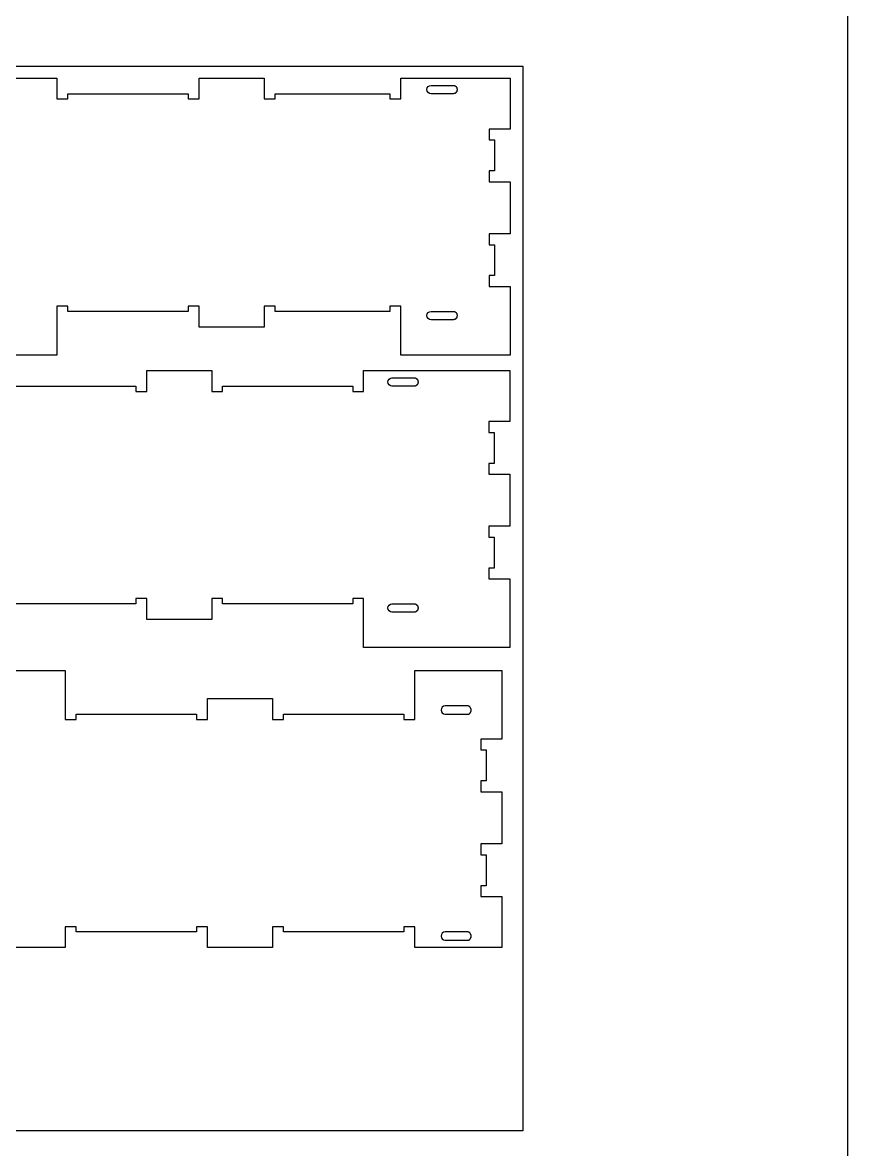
# Model space of a CAD drawing. Extents: x 2032 to 5216, y -27186 to -19593.
# Drawn here: x 4271 to 5216, y -24178 to -22887 of the extents above; entities that cross this region are included whole.
import ezdxf

# ---------------------------------------------------------------- set-up
doc = ezdxf.new("R2010")
doc.units = 0
for name, color, linetype in [('0_SHEET_SPRUCEPLY_2440X122', 1, 'CONTINUOUS'), ('3_ANYTOOL_CUTTHROUGH_INSID', 4, 'CONTINUOUS'), ('4_ANYTOOL_CUTTHROUGH_OUTSI', 5, 'CONTINUOUS'), ('DONOTCUT', 18, 'CONTINUOUS')]:
    doc.layers.add(name, color=color, linetype=linetype)

msp = doc.modelspace()

# ---------------------------------------------------------------- linework, layer by layer
at = {"layer": '0_SHEET_SPRUCEPLY_2440X122'}
msp.add_lwpolyline([(4843.9, -22936.7), (4843.9, -24156.7), (2403.9, -24156.7), (2403.9, -22936.7)], close=True, dxfattribs=at)
at = {"layer": '3_ANYTOOL_CUTTHROUGH_INSID', "color": 4}
for points in [[(4738.7, -22958.8), (4764.4, -22958.8), (4764.5, -22958.8), (4764.6, -22958.8), (4764.7, -22958.8), (4764.8, -22958.8), (4764.9, -22958.8), (4765, -22958.8), (4765.1, -22958.8), (4765.2, -22958.9), (4765.3, -22958.9), (4765.4, -22958.9), (4765.5, -22958.9), (4765.6, -22959), (4765.7, -22959), (4765.8, -22959.1), (4765.9, -22959.1), (4766, -22959.1), (4766.1, -22959.2), (4766.2, -22959.2), (4766.2, -22959.3), (4766.3, -22959.3), (4766.4, -22959.4), (4766.5, -22959.5), (4766.6, -22959.5), (4766.7, -22959.6), (4766.8, -22959.7), (4766.9, -22959.7), (4766.9, -22959.8), (4767, -22959.9), (4767.1, -22960), (4767.2, -22960.1), (4767.2, -22960.1), (4767.3, -22960.2), (4767.4, -22960.3), (4767.5, -22960.4), (4767.5, -22960.5), (4767.6, -22960.6), (4767.6, -22960.7), (4767.7, -22960.8), (4767.8, -22960.9), (4767.8, -22961), (4767.9, -22961.1), (4767.9, -22961.2), (4768, -22961.3), (4768, -22961.4), (4768.1, -22961.5), (4768.1, -22961.6), (4768.1, -22961.7), (4768.2, -22961.8), (4768.2, -22961.9), (4768.2, -22962), (4768.3, -22962.1), (4768.3, -22962.2), (4768.3, -22962.4), (4768.3, -22962.5), (4768.3, -22962.6), (4768.4, -22962.7), (4768.4, -22962.8), (4768.4, -22962.9), (4768.4, -22963), (4768.4, -22963.1), (4768.4, -22963.2), (4768.4, -22963.3), (4768.4, -22963.4), (4768.4, -22963.5), (4768.4, -22963.6), (4768.4, -22963.7), (4768.4, -22963.9), (4768.4, -22964), (4768.4, -22964.1), (4768.4, -22964.2), (4768.4, -22964.3), (4768.4, -22964.4), (4768.3, -22964.5), (4768.3, -22964.6), (4768.3, -22964.7), (4768.3, -22964.8), (4768.3, -22964.9), (4768.2, -22965), (4768.2, -22965.1), (4768.2, -22965.3), (4768.1, -22965.4), (4768.1, -22965.5), (4768.1, -22965.6), (4768, -22965.7), (4768, -22965.8), (4767.9, -22965.9), (4767.9, -22966), (4767.8, -22966.1), (4767.8, -22966.2), (4767.7, -22966.3), (4767.6, -22966.4), (4767.6, -22966.5), (4767.5, -22966.6), (4767.5, -22966.7), (4767.4, -22966.8), (4767.3, -22966.8), (4767.2, -22966.9), (4767.2, -22967), (4767.1, -22967.1), (4767, -22967.2), (4766.9, -22967.3), (4766.9, -22967.3), (4766.8, -22967.4), (4766.7, -22967.5), (4766.6, -22967.5), (4766.5, -22967.6), (4766.4, -22967.7), (4766.3, -22967.7), (4766.2, -22967.8), (4766.2, -22967.8), (4766.1, -22967.9), (4766, -22967.9), (4765.9, -22968), (4765.8, -22968), (4765.7, -22968.1), (4765.6, -22968.1), (4765.5, -22968.1), (4765.4, -22968.1), (4765.3, -22968.2), (4765.2, -22968.2), (4765.1, -22968.2), (4765, -22968.2), (4764.9, -22968.2), (4764.8, -22968.3), (4764.7, -22968.3), (4764.6, -22968.3), (4764.5, -22968.3), (4764.4, -22968.3), (4738.7, -22968.3, -1)], [(4738.7, -23227.3, -1), (4738.7, -23217.8), (4764.4, -23217.8), (4764.5, -23217.8), (4764.6, -23217.8), (4764.7, -23217.8), (4764.8, -23217.8), (4764.9, -23217.8), (4765, -23217.8), (4765.1, -23217.8), (4765.2, -23217.9), (4765.3, -23217.9), (4765.4, -23217.9), (4765.5, -23217.9), (4765.6, -23218), (4765.7, -23218), (4765.8, -23218.1), (4765.9, -23218.1), (4766, -23218.1), (4766.1, -23218.2), (4766.2, -23218.2), (4766.2, -23218.3), (4766.3, -23218.3), (4766.4, -23218.4), (4766.5, -23218.5), (4766.6, -23218.5), (4766.7, -23218.6), (4766.8, -23218.7), (4766.9, -23218.7), (4766.9, -23218.8), (4767, -23218.9), (4767.1, -23219), (4767.2, -23219.1), (4767.2, -23219.1), (4767.3, -23219.2), (4767.4, -23219.3), (4767.5, -23219.4), (4767.5, -23219.5), (4767.6, -23219.6), (4767.6, -23219.7), (4767.7, -23219.8), (4767.8, -23219.9), (4767.8, -23220), (4767.9, -23220.1), (4767.9, -23220.2), (4768, -23220.3), (4768, -23220.4), (4768.1, -23220.5), (4768.1, -23220.6), (4768.1, -23220.7), (4768.2, -23220.8), (4768.2, -23220.9), (4768.2, -23221), (4768.3, -23221.1), (4768.3, -23221.2), (4768.3, -23221.4), (4768.3, -23221.5), (4768.3, -23221.6), (4768.4, -23221.7), (4768.4, -23221.8), (4768.4, -23221.9), (4768.4, -23222), (4768.4, -23222.1), (4768.4, -23222.2), (4768.4, -23222.3), (4768.4, -23222.4), (4768.4, -23222.5), (4768.4, -23222.6), (4768.4, -23222.7), (4768.4, -23222.9), (4768.4, -23223), (4768.4, -23223.1), (4768.4, -23223.2), (4768.4, -23223.3), (4768.4, -23223.4), (4768.3, -23223.5), (4768.3, -23223.6), (4768.3, -23223.7), (4768.3, -23223.8), (4768.3, -23223.9), (4768.2, -23224), (4768.2, -23224.1), (4768.2, -23224.3), (4768.1, -23224.4), (4768.1, -23224.5), (4768.1, -23224.6), (4768, -23224.7), (4768, -23224.8), (4767.9, -23224.9), (4767.9, -23225), (4767.8, -23225.1), (4767.8, -23225.2), (4767.7, -23225.3), (4767.6, -23225.4), (4767.6, -23225.5), (4767.5, -23225.6), (4767.5, -23225.7), (4767.4, -23225.8), (4767.3, -23225.8), (4767.2, -23225.9), (4767.2, -23226), (4767.1, -23226.1), (4767, -23226.2), (4766.9, -23226.3), (4766.9, -23226.3), (4766.8, -23226.4), (4766.7, -23226.5), (4766.6, -23226.5), (4766.5, -23226.6), (4766.4, -23226.7), (4766.3, -23226.7), (4766.2, -23226.8), (4766.2, -23226.8), (4766.1, -23226.9), (4766, -23226.9), (4765.9, -23227), (4765.8, -23227), (4765.7, -23227.1), (4765.6, -23227.1), (4765.5, -23227.1), (4765.4, -23227.1), (4765.3, -23227.2), (4765.2, -23227.2), (4765.1, -23227.2), (4765, -23227.2), (4764.9, -23227.2), (4764.8, -23227.3), (4764.7, -23227.3), (4764.6, -23227.3), (4764.5, -23227.3), (4764.4, -23227.3)], [(4693.9, -23293.9), (4719.7, -23293.9), (4719.8, -23293.9), (4719.9, -23293.9), (4720, -23293.9), (4720.1, -23293.9), (4720.2, -23293.9), (4720.3, -23294), (4720.4, -23294), (4720.5, -23294), (4720.6, -23294), (4720.7, -23294), (4720.8, -23294.1), (4720.9, -23294.1), (4721, -23294.1), (4721, -23294.2), (4721.1, -23294.2), (4721.2, -23294.3), (4721.3, -23294.3), (4721.4, -23294.4), (4721.5, -23294.4), (4721.6, -23294.5), (4721.7, -23294.5), (4721.8, -23294.6), (4721.9, -23294.6), (4722, -23294.7), (4722, -23294.8), (4722.1, -23294.9), (4722.2, -23294.9), (4722.3, -23295), (4722.4, -23295.1), (4722.4, -23295.2), (4722.5, -23295.3), (4722.6, -23295.3), (4722.7, -23295.4), (4722.7, -23295.5), (4722.8, -23295.6), (4722.9, -23295.7), (4722.9, -23295.8), (4723, -23295.9), (4723, -23296), (4723.1, -23296.1), (4723.1, -23296.2), (4723.2, -23296.3), (4723.2, -23296.4), (4723.3, -23296.5), (4723.3, -23296.6), (4723.4, -23296.7), (4723.4, -23296.8), (4723.4, -23296.9), (4723.5, -23297), (4723.5, -23297.1), (4723.5, -23297.3), (4723.6, -23297.4), (4723.6, -23297.5), (4723.6, -23297.6), (4723.6, -23297.7), (4723.6, -23297.8), (4723.6, -23297.9), (4723.7, -23298), (4723.7, -23298.1), (4723.7, -23298.2), (4723.7, -23298.3), (4723.7, -23298.4), (4723.7, -23298.5), (4723.7, -23298.7), (4723.7, -23298.8), (4723.7, -23298.9), (4723.7, -23299), (4723.7, -23299.1), (4723.7, -23299.2), (4723.7, -23299.3), (4723.6, -23299.4), (4723.6, -23299.5), (4723.6, -23299.6), (4723.6, -23299.7), (4723.6, -23299.8), (4723.6, -23299.9), (4723.5, -23300), (4723.5, -23300.2), (4723.5, -23300.3), (4723.4, -23300.4), (4723.4, -23300.5), (4723.4, -23300.6), (4723.3, -23300.7), (4723.3, -23300.8), (4723.2, -23300.9), (4723.2, -23301), (4723.1, -23301.1), (4723.1, -23301.2), (4723, -23301.3), (4723, -23301.4), (4722.9, -23301.5), (4722.9, -23301.6), (4722.8, -23301.7), (4722.7, -23301.8), (4722.7, -23301.9), (4722.6, -23302), (4722.5, -23302.1), (4722.4, -23302.1), (4722.4, -23302.2), (4722.3, -23302.3), (4722.2, -23302.4), (4722.1, -23302.4), (4722, -23302.5), (4722, -23302.6), (4721.9, -23302.7), (4721.8, -23302.7), (4721.7, -23302.8), (4721.6, -23302.8), (4721.5, -23302.9), (4721.4, -23303), (4721.3, -23303), (4721.2, -23303), (4721.1, -23303.1), (4721, -23303.1), (4721, -23303.2), (4720.9, -23303.2), (4720.8, -23303.2), (4720.7, -23303.3), (4720.6, -23303.3), (4720.5, -23303.3), (4720.4, -23303.3), (4720.3, -23303.4), (4720.2, -23303.4), (4720.1, -23303.4), (4720, -23303.4), (4719.9, -23303.4), (4719.8, -23303.4), (4719.7, -23303.4), (4693.9, -23303.4, -1)], [(4693.9, -23562.4, -1), (4693.9, -23552.9), (4719.7, -23552.9), (4719.8, -23552.9), (4719.9, -23552.9), (4720, -23552.9), (4720.1, -23552.9), (4720.2, -23552.9), (4720.3, -23553), (4720.4, -23553), (4720.5, -23553), (4720.6, -23553), (4720.7, -23553), (4720.8, -23553.1), (4720.9, -23553.1), (4721, -23553.1), (4721, -23553.2), (4721.1, -23553.2), (4721.2, -23553.3), (4721.3, -23553.3), (4721.4, -23553.4), (4721.5, -23553.4), (4721.6, -23553.5), (4721.7, -23553.5), (4721.8, -23553.6), (4721.9, -23553.6), (4722, -23553.7), (4722, -23553.8), (4722.1, -23553.9), (4722.2, -23553.9), (4722.3, -23554), (4722.4, -23554.1), (4722.4, -23554.2), (4722.5, -23554.3), (4722.6, -23554.3), (4722.7, -23554.4), (4722.7, -23554.5), (4722.8, -23554.6), (4722.9, -23554.7), (4722.9, -23554.8), (4723, -23554.9), (4723, -23555), (4723.1, -23555.1), (4723.1, -23555.2), (4723.2, -23555.3), (4723.2, -23555.4), (4723.3, -23555.5), (4723.3, -23555.6), (4723.4, -23555.7), (4723.4, -23555.8), (4723.4, -23555.9), (4723.5, -23556), (4723.5, -23556.1), (4723.5, -23556.3), (4723.6, -23556.4), (4723.6, -23556.5), (4723.6, -23556.6), (4723.6, -23556.7), (4723.6, -23556.8), (4723.6, -23556.9), (4723.7, -23557), (4723.7, -23557.1), (4723.7, -23557.2), (4723.7, -23557.3), (4723.7, -23557.4), (4723.7, -23557.5), (4723.7, -23557.7), (4723.7, -23557.8), (4723.7, -23557.9), (4723.7, -23558), (4723.7, -23558.1), (4723.7, -23558.2), (4723.7, -23558.3), (4723.6, -23558.4), (4723.6, -23558.5), (4723.6, -23558.6), (4723.6, -23558.7), (4723.6, -23558.8), (4723.6, -23558.9), (4723.5, -23559), (4723.5, -23559.2), (4723.5, -23559.3), (4723.4, -23559.4), (4723.4, -23559.5), (4723.4, -23559.6), (4723.3, -23559.7), (4723.3, -23559.8), (4723.2, -23559.9), (4723.2, -23560), (4723.1, -23560.1), (4723.1, -23560.2), (4723, -23560.3), (4723, -23560.4), (4722.9, -23560.5), (4722.9, -23560.6), (4722.8, -23560.7), (4722.7, -23560.8), (4722.7, -23560.9), (4722.6, -23561), (4722.5, -23561.1), (4722.4, -23561.1), (4722.4, -23561.2), (4722.3, -23561.3), (4722.2, -23561.4), (4722.1, -23561.4), (4722, -23561.5), (4722, -23561.6), (4721.9, -23561.7), (4721.8, -23561.7), (4721.7, -23561.8), (4721.6, -23561.8), (4721.5, -23561.9), (4721.4, -23562), (4721.3, -23562), (4721.2, -23562), (4721.1, -23562.1), (4721, -23562.1), (4721, -23562.2), (4720.9, -23562.2), (4720.8, -23562.2), (4720.7, -23562.3), (4720.6, -23562.3), (4720.5, -23562.3), (4720.4, -23562.3), (4720.3, -23562.4), (4720.2, -23562.4), (4720.1, -23562.4), (4720, -23562.4), (4719.9, -23562.4), (4719.8, -23562.4), (4719.7, -23562.4)], [(4754.8, -23669.9, 1), (4754.8, -23679.4), (4780.5, -23679.4), (4780.6, -23679.4), (4780.7, -23679.4), (4780.8, -23679.4), (4780.9, -23679.4), (4781, -23679.4), (4781.1, -23679.4), (4781.2, -23679.3), (4781.3, -23679.3), (4781.4, -23679.3), (4781.5, -23679.3), (4781.6, -23679.2), (4781.7, -23679.2), (4781.8, -23679.2), (4781.9, -23679.1), (4782, -23679.1), (4782.1, -23679.1), (4782.2, -23679), (4782.3, -23679), (4782.4, -23678.9), (4782.5, -23678.9), (4782.6, -23678.8), (4782.6, -23678.7), (4782.7, -23678.7), (4782.8, -23678.6), (4782.9, -23678.5), (4783, -23678.5), (4783.1, -23678.4), (4783.1, -23678.3), (4783.2, -23678.2), (4783.3, -23678.1), (4783.4, -23678.1), (4783.4, -23678), (4783.5, -23677.9), (4783.6, -23677.8), (4783.6, -23677.7), (4783.7, -23677.6), (4783.8, -23677.5), (4783.8, -23677.4), (4783.9, -23677.3), (4783.9, -23677.2), (4784, -23677.1), (4784, -23677), (4784.1, -23676.9), (4784.1, -23676.8), (4784.2, -23676.7), (4784.2, -23676.6), (4784.3, -23676.5), (4784.3, -23676.4), (4784.3, -23676.3), (4784.4, -23676.2), (4784.4, -23676.1), (4784.4, -23676), (4784.4, -23675.8), (4784.5, -23675.7), (4784.5, -23675.6), (4784.5, -23675.5), (4784.5, -23675.4), (4784.5, -23675.3), (4784.5, -23675.2), (4784.5, -23675.1), (4784.5, -23675), (4784.5, -23674.9), (4784.5, -23674.8), (4784.5, -23674.7), (4784.5, -23674.6), (4784.5, -23674.5), (4784.5, -23674.3), (4784.5, -23674.2), (4784.5, -23674.1), (4784.5, -23674), (4784.5, -23673.9), (4784.5, -23673.8), (4784.5, -23673.7), (4784.5, -23673.6), (4784.4, -23673.5), (4784.4, -23673.4), (4784.4, -23673.3), (4784.4, -23673.2), (4784.3, -23673.1), (4784.3, -23672.9), (4784.3, -23672.8), (4784.2, -23672.7), (4784.2, -23672.6), (4784.1, -23672.5), (4784.1, -23672.4), (4784, -23672.3), (4784, -23672.2), (4783.9, -23672.1), (4783.9, -23672), (4783.8, -23671.9), (4783.8, -23671.8), (4783.7, -23671.7), (4783.6, -23671.6), (4783.6, -23671.5), (4783.5, -23671.4), (4783.4, -23671.4), (4783.4, -23671.3), (4783.3, -23671.2), (4783.2, -23671.1), (4783.1, -23671), (4783.1, -23670.9), (4783, -23670.9), (4782.9, -23670.8), (4782.8, -23670.7), (4782.7, -23670.7), (4782.6, -23670.6), (4782.6, -23670.5), (4782.5, -23670.5), (4782.4, -23670.4), (4782.3, -23670.4), (4782.2, -23670.3), (4782.1, -23670.3), (4782, -23670.2), (4781.9, -23670.2), (4781.8, -23670.1), (4781.7, -23670.1), (4781.6, -23670.1), (4781.5, -23670.1), (4781.4, -23670), (4781.3, -23670), (4781.2, -23670), (4781.1, -23670), (4781, -23669.9), (4780.9, -23669.9), (4780.8, -23669.9), (4780.7, -23669.9), (4780.6, -23669.9), (4780.5, -23669.9)], [(4754.8, -23938.4), (4780.5, -23938.4), (4780.6, -23938.4), (4780.7, -23938.4), (4780.8, -23938.4), (4780.9, -23938.4), (4781, -23938.4), (4781.1, -23938.4), (4781.2, -23938.3), (4781.3, -23938.3), (4781.4, -23938.3), (4781.5, -23938.3), (4781.6, -23938.2), (4781.7, -23938.2), (4781.8, -23938.2), (4781.9, -23938.1), (4782, -23938.1), (4782.1, -23938.1), (4782.2, -23938), (4782.3, -23938), (4782.4, -23937.9), (4782.5, -23937.9), (4782.6, -23937.8), (4782.6, -23937.7), (4782.7, -23937.7), (4782.8, -23937.6), (4782.9, -23937.5), (4783, -23937.5), (4783.1, -23937.4), (4783.1, -23937.3), (4783.2, -23937.2), (4783.3, -23937.1), (4783.4, -23937.1), (4783.4, -23937), (4783.5, -23936.9), (4783.6, -23936.8), (4783.6, -23936.7), (4783.7, -23936.6), (4783.8, -23936.5), (4783.8, -23936.4), (4783.9, -23936.3), (4783.9, -23936.2), (4784, -23936.1), (4784, -23936), (4784.1, -23935.9), (4784.1, -23935.8), (4784.2, -23935.7), (4784.2, -23935.6), (4784.3, -23935.5), (4784.3, -23935.4), (4784.3, -23935.3), (4784.4, -23935.2), (4784.4, -23935.1), (4784.4, -23935), (4784.4, -23934.8), (4784.5, -23934.7), (4784.5, -23934.6), (4784.5, -23934.5), (4784.5, -23934.4), (4784.5, -23934.3), (4784.5, -23934.2), (4784.5, -23934.1), (4784.5, -23934), (4784.5, -23933.9), (4784.5, -23933.8), (4784.5, -23933.7), (4784.5, -23933.6), (4784.5, -23933.5), (4784.5, -23933.3), (4784.5, -23933.2), (4784.5, -23933.1), (4784.5, -23933), (4784.5, -23932.9), (4784.5, -23932.8), (4784.5, -23932.7), (4784.5, -23932.6), (4784.4, -23932.5), (4784.4, -23932.4), (4784.4, -23932.3), (4784.4, -23932.2), (4784.3, -23932.1), (4784.3, -23931.9), (4784.3, -23931.8), (4784.2, -23931.7), (4784.2, -23931.6), (4784.1, -23931.5), (4784.1, -23931.4), (4784, -23931.3), (4784, -23931.2), (4783.9, -23931.1), (4783.9, -23931), (4783.8, -23930.9), (4783.8, -23930.8), (4783.7, -23930.7), (4783.6, -23930.6), (4783.6, -23930.5), (4783.5, -23930.4), (4783.4, -23930.4), (4783.4, -23930.3), (4783.3, -23930.2), (4783.2, -23930.1), (4783.1, -23930), (4783.1, -23929.9), (4783, -23929.9), (4782.9, -23929.8), (4782.8, -23929.7), (4782.7, -23929.7), (4782.6, -23929.6), (4782.6, -23929.5), (4782.5, -23929.5), (4782.4, -23929.4), (4782.3, -23929.4), (4782.2, -23929.3), (4782.1, -23929.3), (4782, -23929.2), (4781.9, -23929.2), (4781.8, -23929.1), (4781.7, -23929.1), (4781.6, -23929.1), (4781.5, -23929.1), (4781.4, -23929), (4781.3, -23929), (4781.2, -23929), (4781.1, -23929), (4781, -23928.9), (4780.9, -23928.9), (4780.8, -23928.9), (4780.7, -23928.9), (4780.6, -23928.9), (4780.5, -23928.9), (4754.8, -23928.9, 1)]]:
    msp.add_lwpolyline(points, format="xyb", close=True, dxfattribs=at)
at = {"layer": '4_ANYTOOL_CUTTHROUGH_OUTSI', "color": 5}
for points in [[(4110.4, -22950.3), (4309.9, -22950.3), (4309.9, -22974.3), (4322.4, -22974.3), (4322.4, -22968.3), (4460.4, -22968.3), (4460.4, -22974.3), (4472.9, -22974.3), (4472.9, -22950.3), (4547.4, -22950.3), (4547.4, -22974.3), (4559.9, -22974.3), (4559.9, -22968.3), (4660.1, -22968.3), (4691.4, -22968.3), (4691.4, -22974.3), (4691.7, -22974.3), (4691.7, -22974.3), (4703.9, -22974.3), (4703.9, -22950.3), (4829.2, -22950.3), (4829.2, -23008.8), (4805.2, -23008.8), (4805.2, -23021.3), (4811.2, -23021.3), (4811.2, -23056.8), (4805.2, -23056.8), (4805.2, -23069.3), (4829.2, -23069.3), (4829.2, -23128.8), (4805.2, -23128.8), (4805.2, -23141.3), (4811.2, -23141.3), (4811.2, -23176.8), (4805.2, -23176.8), (4805.2, -23189.3), (4829.2, -23189.3), (4829.2, -23267.8), (4703.9, -23267.8), (4703.9, -23211.8), (4691.4, -23211.8), (4691.4, -23217.8), (4660.1, -23217.8), (4559.9, -23217.8), (4559.9, -23211.8), (4547.4, -23211.8), (4547.4, -23235.8), (4472.9, -23235.8), (4472.9, -23211.8), (4460.4, -23211.8), (4460.4, -23217.8), (4322.4, -23217.8), (4322.4, -23211.8), (4309.9, -23211.8), (4309.9, -23212), (4309.9, -23267.8), (4110.4, -23267.8)], [(4262.4, -23303.4), (4400.4, -23303.4), (4400.4, -23309.4), (4412.9, -23309.4), (4412.9, -23285.4), (4487.4, -23285.4), (4487.4, -23309.4), (4499.9, -23309.4), (4499.9, -23303.4), (4648.9, -23303.4), (4648.9, -23309.4), (4661.4, -23309.4), (4661.4, -23309.2), (4661.4, -23309.2), (4661.4, -23285.4), (4828.9, -23285.4), (4828.9, -23343.9), (4804.9, -23343.9), (4804.9, -23356.4), (4810.9, -23356.4), (4810.9, -23391.9), (4804.9, -23391.9), (4804.9, -23404.4), (4828.9, -23404.4), (4828.9, -23463.9), (4804.9, -23463.9), (4804.9, -23476.4), (4810.9, -23476.4), (4810.9, -23511.9), (4804.9, -23511.9), (4804.9, -23524.4), (4828.9, -23524.4), (4828.9, -23571.2), (4828.9, -23583.2), (4828.9, -23602.9), (4661.4, -23602.9), (4661.4, -23546.9), (4648.9, -23546.9), (4648.9, -23552.9), (4499.9, -23552.9), (4499.9, -23546.9), (4487.4, -23546.9), (4487.4, -23570.9), (4412.9, -23570.9), (4412.9, -23546.9), (4400.4, -23546.9), (4400.4, -23552.9), (4262.4, -23552.9)], [(4120.1, -23629.4), (4319.6, -23629.4), (4319.6, -23685.2), (4319.6, -23685.4), (4332.1, -23685.4), (4332.1, -23679.4), (4470.1, -23679.4), (4470.1, -23685.4), (4482.6, -23685.4), (4482.6, -23661.4), (4557.1, -23661.4), (4557.1, -23685.4), (4569.6, -23685.4), (4569.6, -23679.4), (4707.6, -23679.4), (4707.6, -23685.4), (4720.1, -23685.4), (4720.1, -23629.4), (4819.6, -23629.4), (4819.6, -23649.2), (4819.6, -23661.2), (4819.6, -23707.9), (4795.6, -23707.9), (4795.6, -23720.4), (4801.6, -23720.4), (4801.6, -23755.9), (4795.6, -23755.9), (4795.6, -23768.4), (4819.6, -23768.4), (4819.6, -23827.9), (4795.6, -23827.9), (4795.6, -23840.4), (4801.6, -23840.4), (4801.6, -23875.9), (4795.6, -23875.9), (4795.6, -23888.4), (4819.6, -23888.4), (4819.6, -23946.9), (4720.1, -23946.9), (4720.1, -23922.9), (4707.6, -23922.9), (4707.6, -23928.9), (4569.6, -23928.9), (4569.6, -23922.9), (4557.1, -23922.9), (4557.1, -23946.9), (4482.6, -23946.9), (4482.6, -23922.9), (4470.1, -23922.9), (4470.1, -23928.9), (4332.1, -23928.9), (4332.1, -23922.9), (4319.6, -23922.9), (4319.6, -23923.2), (4319.6, -23946.9), (4120.1, -23946.9)]]:
    msp.add_lwpolyline(points, dxfattribs=at)
at = {"layer": 'DONOTCUT'}
msp.add_lwpolyline([(5215.6, -27186.1), (2032.2, -27186.1), (2032.2, -19592.7), (5215.6, -19592.7)], close=True, dxfattribs=at)

doc.saveas('drawing.dxf')
